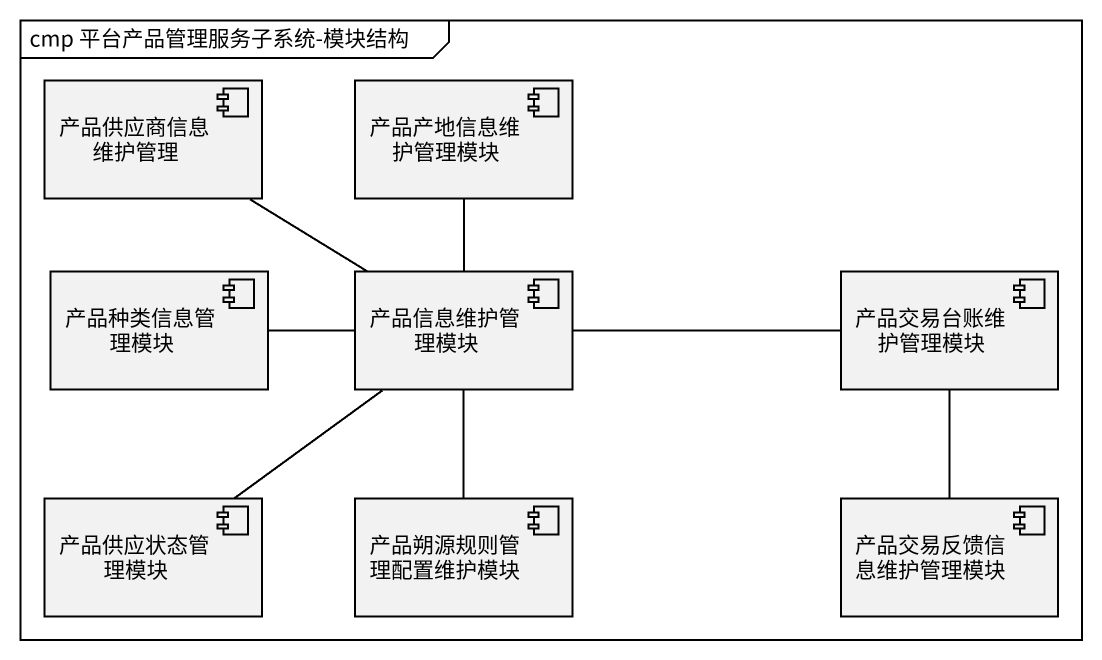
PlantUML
@startuml
mainframe cmp 平台产品管理服务子系统-模块结构
component 产品供应商信息维护管理
component 产品产地信息维护管理模块
component 产品种类信息管理模块
component 产品信息维护管理模块
component 产品交易台账维护管理模块
component 产品供应状态管理模块
component 产品朔源规则管理配置维护模块
component 产品交易反馈信息维护管理模块
产品供应商信息维护管理 -- 产品信息维护管理模块
产品产地信息维护管理模块 -- 产品信息维护管理模块
产品种类信息管理模块 -right- 产品信息维护管理模块
产品信息维护管理模块 -right- 产品交易台账维护管理模块
产品供应状态管理模块 -up- 产品信息维护管理模块
产品朔源规则管理配置维护模块 -up- 产品信息维护管理模块
产品交易反馈信息维护管理模块 -up- 产品交易台账维护管理模块
@enduml
